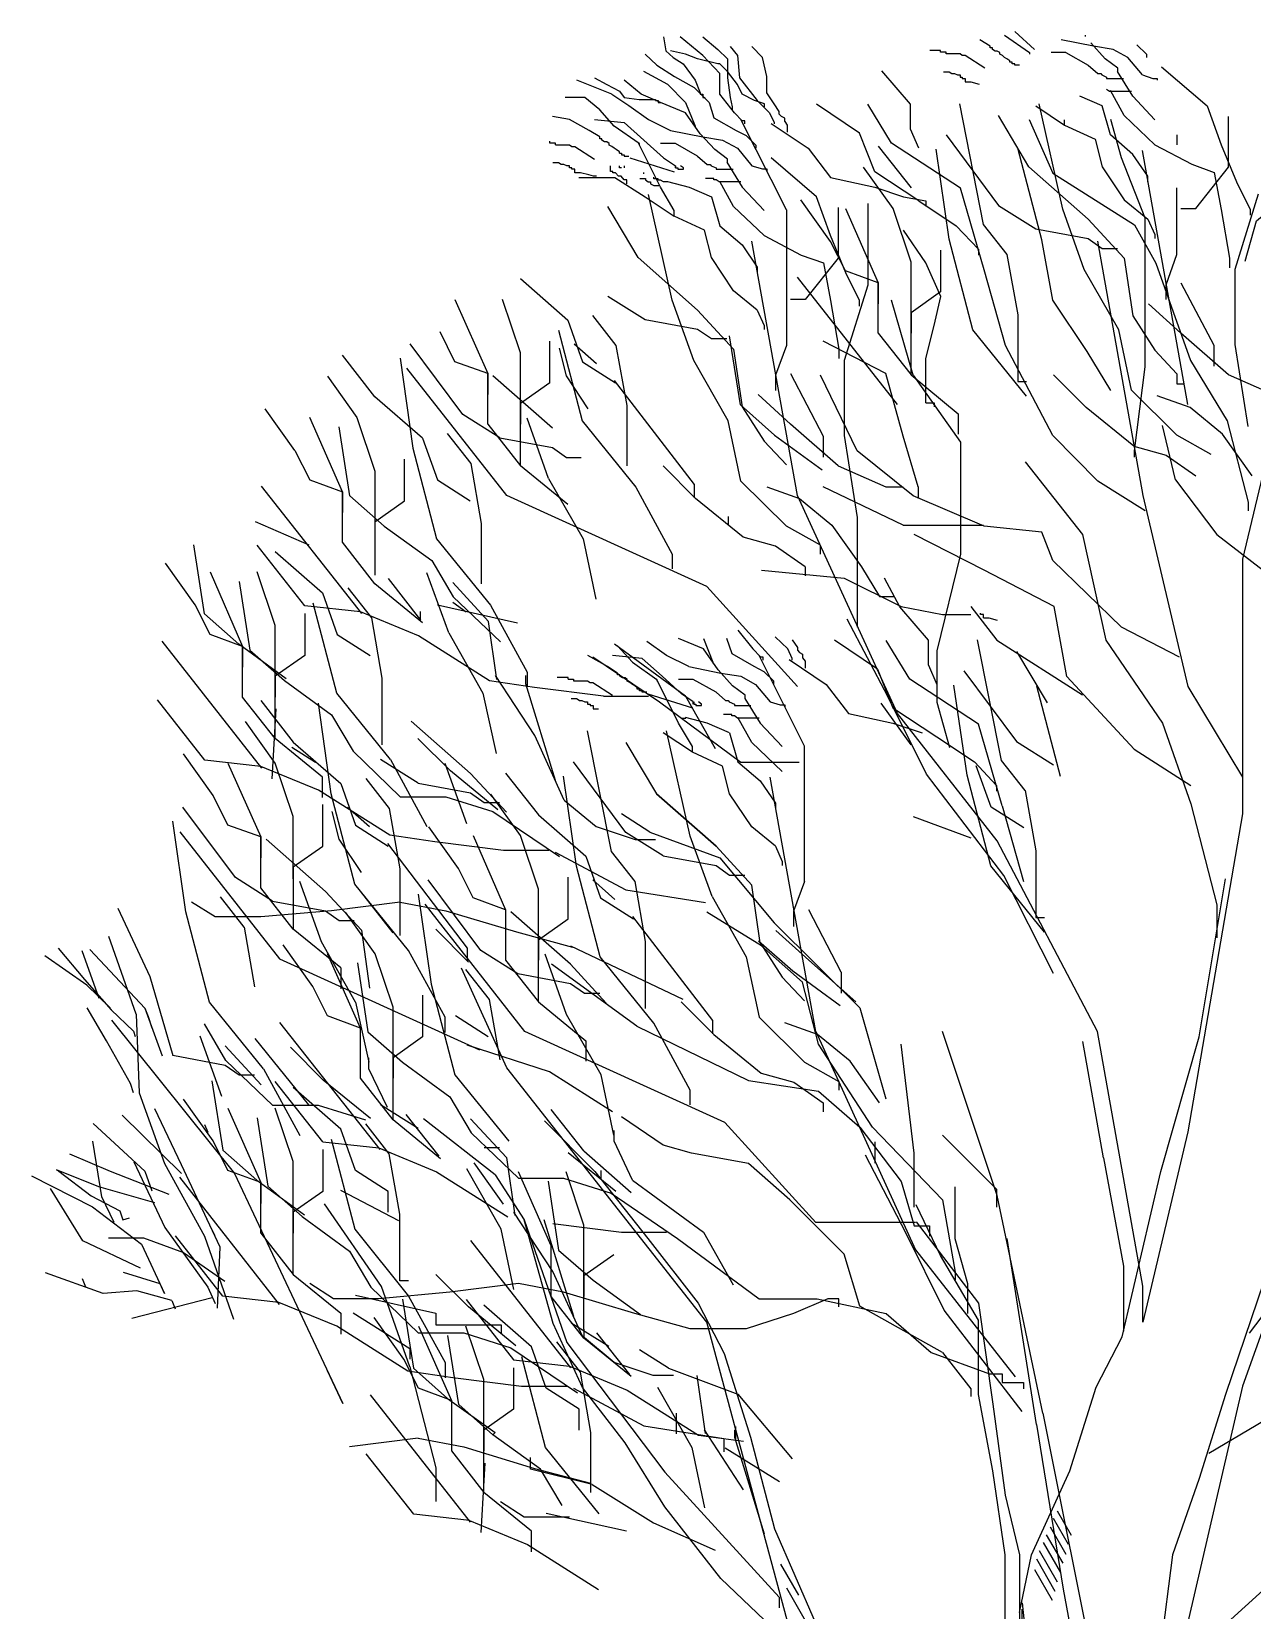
# Model space of a CAD drawing. Header units: millimetres. Extents: x 3633 to 4629, y 3430 to 3787.
# Drawn here: x 4486.25 to 4491.57, y 3596.41 to 3603.29 of the extents above; entities that cross this region are included whole.
import ezdxf

# ---------------------------------------------------------------- set-up
doc = ezdxf.new("R2010")
doc.units = ezdxf.units.MM

# ---------------------------------------------------------------- blocks, each defined once
blk = doc.blocks.new('z_3')
at = {"color": 0}
for points in [[(-912.25, 9613.85), (-905.9, 9573.15), (-884.3, 9554.1), (-855.05, 9535.05), (-820.75, 9488.05), (-805.5, 9451.2), (-805.5, 9447.4), (-797.9, 9447.4), (-797.9, 9437.25), (-791.55, 9437.25)], [(-675.9, 9361), (-675.9, 9369.9), (-683.55, 9369.9), (-706.4, 9392.75), (-748.35, 9447.4), (-748.35, 9507.1), (-797.9, 9559.2), (-863.95, 9613.85)], [(-797.9, 9613.85), (-754.7, 9577), (-726.75, 9550.3), (-726.75, 9494.4), (-719.1, 9437.25), (-712.75, 9410.55), (-712.75, 9401.65)], [(121.95, 9531.25), (107.95, 9531.25), (107.95, 9535.05), (100.35, 9535.05), (100.35, 9540.15), (94, 9540.15), (94, 9543.95), (85.1, 9550.3), (78.75, 9554.1), (72.4, 9559.2), (64.8, 9563), (64.8, 9568.1), (57.15, 9571.9), (50.8, 9571.9), (43.2, 9577), (43.2, 9582.05), (36.85, 9582.05), (36.85, 9587.15), (6.35, 9604.95)], [(78.75, 9618.9), (151.15, 9568.1), (151.15, 9563)], [(165.15, 9577), (107.95, 9629.05)], [(336.65, 9587.15), (242.65, 9604.95)], [(313.8, 9615.1), (313.8, 9618.9)], [(451, 9441.05), (406.55, 9513.45), (407.8, 9512.2), (407.8, 9522.35), (370.95, 9550.3), (329.05, 9596.05)], [(462.45, 9590.95), (490.4, 9563), (490.4, 9554.1)], [(-965.6, 9563), (-931.3, 9531.25), (-880.45, 9498.2), (-823.3, 9466.45), (-780.1, 9423.25), (-766.15, 9378.8), (-701.35, 9341.95), (-672.1, 9326.7), (-644.15, 9298.75), (-644.15, 9289.85)], [(-618.75, 9419.45), (-647.95, 9428.35), (-683.55, 9447.4), (-697.5, 9475.35), (-726.75, 9513.45), (-748.35, 9535.05), (-754.7, 9535.05), (-813.15, 9550.3), (-848.7, 9563), (-891.9, 9573.15)], [(-719.1, 9585.9), (-697.5, 9559.2), (-691.15, 9494.4), (-640.35, 9428.35), (-604.8, 9392.75), (-590.8, 9364.8), (-590.8, 9361)], [(-590.8, 9419.45), (-612.4, 9451.2), (-612.4, 9498.2), (-625.1, 9554.1), (-655.6, 9585.9)], [(21.6, 9522.35), (-35.6, 9559.2), (-44.5, 9559.2), (-50.85, 9564.3), (-91.5, 9564.3), (-91.5, 9569.35), (-108, 9569.35), (-108, 9574.45), (-138.5, 9574.45)], [(256.6, 9568.1), (213.45, 9568.1)], [(256.6, 9568.1), (321.4, 9531.25), (349.35, 9507.1), (358.25, 9507.1), (360.8, 9503.3), (374.8, 9496.95), (374.8, 9493.15), (424.35, 9493.15)], [(478.95, 9503.3), (437.05, 9554.1), (393.85, 9577), (336.65, 9587.15)], [(-848.7, 9423.25), (-899.55, 9475.35), (-969.4, 9513.45)], [(-748.35, 9535.05), (-754.7, 9535.05)], [(-170.25, 9289.85), (-194.4, 9345.75), (-194.4, 9418.15), (-278.25, 9514.75)], [(-99.1, 9512.2), (-82.6, 9512.2), (-75, 9507.1), (-67.35, 9507.1), (-58.45, 9503.3), (-50.85, 9503.3), (-50.85, 9496.95), (-44.5, 9496.95), (-44.5, 9493.15), (-35.6, 9493.15), (-35.6, 9482.95), (-19.1, 9482.95), (5.05, 9476.6)], [(478.95, 9503.3), (509.45, 9493.15), (522.15, 9493.15), (522.15, 9488.05)], [(534.85, 9526.15), (667, 9413.1), (707.65, 9300), (752.1, 9192), (791.5, 9112), (791.5, 9095.45)], [(-1062.15, 9447.4), (-1163.8, 9488.05)], [(-1113, 9494.4), (-1077.4, 9475.35), (-1040.55, 9456.3), (-1026.6, 9437.25), (-983.4, 9432.15), (-940.2, 9432.15), (-935.1, 9432.15), (-935.1, 9428.35), (-927.5, 9428.35), (-927.5, 9423.25), (-921.15, 9423.25), (-977.05, 9447.4), (-1026.6, 9488.05)], [(374.8, 9461.35), (383.65, 9456.3), (447.2, 9456.3)], [(514.55, 9300), (425.6, 9385.15), (386.2, 9457.55)], [(-1055.8, 9354.65), (-1097.75, 9401.65), (-1140.95, 9437.25), (-1198.1, 9437.25)], [(-1062.15, 9447.4), (-1012.6, 9414.35), (-955.45, 9373.7), (-891.9, 9341.95), (-797.9, 9322.9), (-740.7, 9314), (-697.5, 9289.85), (-655.6, 9239.05), (-625.1, 9230.15), (-612.4, 9230.15), (-612.4, 9223.8)], [(-726.75, 9247.9), (-726.75, 9258.1), (-763.6, 9286.05), (-805.5, 9331.8), (-848.7, 9392.75), (-921.15, 9423.25)], [(-848.7, 9423.25), (-820.75, 9354.65), (-820.75, 9350.85)], [(-618.75, 9410.55), (-618.75, 9419.45)], [(-560.3, 9367.35), (-560.3, 9377.5), (-569.2, 9382.6), (-576.8, 9388.95), (-576.8, 9396.55), (-590.8, 9419.45)], [(-170.25, 9137.4), (-298.6, 9221.25), (-343.05, 9334.3), (-467.55, 9418.15)], [(486.6, 8236.6), (349.35, 8323), (218.5, 8455.15), (81.3, 8716.85), (19.05, 8936.65), (-49.55, 9174.25), (-250.3, 9305.1), (-318.9, 9418.15)], [(-52.1, 9419.45), (16.5, 9068.8), (85.1, 8981.1), (116.85, 8805.8), (116.85, 8631.75), (116.85, 8612.65), (142.3, 8612.65)], [(168.95, 9413.1), (252.8, 9357.2), (252.8, 9372.45)], [(447.2, 8587.25), (410.35, 8762.6), (310, 8937.9), (247.75, 9113.25), (179.1, 9419.45)], [(494.2, 9192), (494.2, 9208.55), (451, 9272.05), (386.2, 9329.25), (362.05, 9413.1), (297.3, 9441.05)], [(451, 9441.05), (514.55, 9372.45)], [(-1097.75, 9317.8), (-1097.75, 9322.9), (-1128.2, 9341.95), (-1185.4, 9373.7), (-1234.95, 9382.6)], [(-1113, 9373.7), (-1026.6, 9364.8), (-969.4, 9314), (-912.25, 9261.9), (-877.95, 9239.05), (-877.95, 9232.7)], [(-555.25, 9110.7), (-687.35, 9373.7)], [(-599.7, 9362.25), (-491.7, 9289.85), (-426.9, 9204.75), (-298.6, 9176.8), (-214.75, 9148.8), (-149.95, 9137.4), (-149.95, 9120.85)], [(-560.3, 9367.35), (-552.7, 9357.2), (-552.7, 9336.85)], [(425.6, 8970.95), (321.4, 9084.05), (148.65, 9236.5), (60.95, 9385.15)], [(149.9, 9373.7), (218.5, 9217.45), (456.1, 9067.5), (518.35, 8955.7), (618.7, 8673.65), (725.45, 8498.35), (786.4, 8262), (786.4, 8236.6)], [(486.6, 8654.6), (486.6, 8911.25), (486.6, 9086.55), (418, 9261.9), (387.5, 9373.7)], [(590.75, 9114.5), (633.95, 9114.5), (729.25, 9235.2), (729.25, 9382.6)], [(-1040.55, 9275.85), (-1040.55, 9279.7), (-1049.45, 9286.05), (-1055.8, 9289.85), (-1062.15, 9294.95), (-1069.8, 9298.75), (-1069.8, 9303.85), (-1077.4, 9308.9), (-1083.75, 9308.9), (-1091.4, 9314), (-1091.4, 9317.8), (-1097.75, 9317.8)], [(-983.4, 9303.85), (-1055.8, 9354.65)], [(-91.5, 9329.25), (60.95, 9123.4), (168.95, 9056.1), (321.4, 9028.15), (362.05, 8998.9), (406.55, 8998.9)], [(252.8, 9357.2), (341.75, 9316.55), (362.05, 9236.5), (425.6, 9139.95), (494.2, 9084.05), (514.55, 9039.55), (514.55, 9028.15)], [(579.35, 9329.25), (579.35, 9300)], [(-1226.05, 9300), (-1226.05, 9305.1), (-1242.55, 9305.1), (-1242.55, 9310.2)], [(-1226.05, 9300), (-1185.4, 9300), (-1179.05, 9294.95), (-1170.15, 9294.95)], [(-1170.15, 9294.95), (-1113, 9258.1)], [(-1158.7, 9204.75), (-1053.25, 9204.75), (-965.6, 9148.8), (-881.75, 9092.9), (-881.75, 9109.45), (-921.15, 9176.8), (-985.95, 9306.35), (-983.4, 9303.85), (-983.4, 9298.75)], [(-1040.55, 9275.85), (-1034.2, 9275.85), (-1034.2, 9270.8), (-1026.6, 9270.8), (-1026.6, 9267), (-1012.6, 9267)], [(-813.15, 9267), (-877.95, 9303.85), (-921.15, 9303.85)], [(-288.4, 9296.2), (-193.15, 9175.5)], [(-82.6, 9025.6), (-120.7, 9287.3)], [(387.5, 8586), (318.9, 8699.05), (218.5, 8849), (186.75, 9024.3), (118.15, 9286.05)], [(611.1, 8545.35), (478.95, 9283.5)], [(514.55, 9300), (622.55, 9244.1), (687.3, 9219.95), (707.65, 9112), (731.8, 8970.95), (731.8, 8943)], [(-1106.6, 9208.55), (-1115.5, 9208.55), (-1129.5, 9212.35), (-1153.65, 9218.7), (-1170.15, 9218.7), (-1170.15, 9228.85), (-1179.05, 9228.85), (-1179.05, 9232.7), (-1185.4, 9232.7), (-1185.4, 9239.05), (-1193, 9239.05), (-1201.9, 9242.85), (-1209.55, 9242.85), (-1217.15, 9247.9), (-1233.65, 9247.9)], [(-1018.95, 9198.35), (-1026.6, 9198.35), (-1035.5, 9208.55), (-1043.1, 9208.55), (-1052, 9218.7), (-1059.6, 9218.7), (-1059.6, 9222.5), (-1065.95, 9222.5), (-1065.95, 9239.05)], [(-1034.2, 9232.7), (-1040.55, 9232.7), (-1040.55, 9239.05)], [(-1026.6, 9239.05), (-1026.6, 9232.7)], [(-1010.05, 9261.9), (-881.75, 9221.25)], [(-877.95, 9232.7), (-877.95, 9239.05), (-877.95, 9232.7), (-870.3, 9232.7), (-870.3, 9228.85), (-853.8, 9228.85), (-853.8, 9232.7), (-862.7, 9239.05)], [(-813.15, 9267), (-785.2, 9242.85), (-776.3, 9242.85), (-773.75, 9239.05), (-759.8, 9232.7), (-759.8, 9228.85), (-710.25, 9228.85)], [(-728, 9249.2), (-683.55, 9176.8), (-620, 9109.45)], [(-343.05, 8831.2), (-343.05, 8847.7), (-382.45, 8927.75), (-426.9, 9037), (-467.55, 9148.8), (-599.7, 9261.9)], [(-193.15, 8777.85), (-193.15, 8959.5), (-245.2, 9114.5), (-331.6, 9235.2)], [(-1018.95, 9186.95), (-1018.95, 9198.35)], [(-980.85, 9202.2), (-964.35, 9202.2), (-964.35, 9198.35), (-956.7, 9192), (-950.35, 9192), (-950.35, 9186.95), (-940.2, 9181.85), (-926.2, 9181.85)], [(-969.4, 9216.15), (-969.4, 9219.95)], [(-899.55, 9192), (-912.25, 9192), (-921.15, 9197.1), (-927.5, 9197.1), (-927.5, 9200.9), (-940.2, 9200.9), (-940.2, 9206)], [(-900.8, 9193.3), (-837.3, 9176.8), (-772.5, 9148.8), (-748.35, 9064.95), (-683.55, 9009.05), (-640.35, 8944.25), (-640.35, 8927.75)], [(-687.35, 9192), (-750.9, 9192), (-759.8, 9198.35), (-766.15, 9198.35), (-766.15, 9202.2), (-790.25, 9202.2)], [(-708.95, 9120.85), (-748.35, 9193.3)], [(579.35, 8981.1), (579.35, 9175.5)], [(777.55, 8962.05), (810.55, 9078.95), (926.2, 9175.5)], [(-456.15, 8110.85), (-456.15, 8136.25), (-555.25, 8192.15), (-687.35, 8323), (-724.2, 8498.35), (-824.55, 8673.65), (-886.85, 8849), (-955.45, 9155.2)], [(-383.7, 9114.5), (-288.4, 8898.55), (-383.7, 8934.1), (-426.9, 9019.25), (-513.3, 9139.95)], [(-318.9, 9129.75), (-318.9, 8892.2), (-387.5, 8673.65), (-387.5, 8455.15), (-349.4, 8217.55), (-349.4, 7960.9), (-349.4, 7898.65)], [(-170.25, 9137.4), (-62.25, 9064.95), (2.5, 8996.35), (2.5, 8979.85)], [(815.65, 9156.45), (747.05, 8937.9), (747.05, 8719.4), (785.15, 8481.8)], [(-985.95, 8972.25), (-1073.6, 9120.85)], [(-640.35, 8819.75), (-708.95, 8875.65), (-772.5, 8972.25), (-792.8, 9052.25), (-881.75, 9092.9)], [(-620, 9037), (-708.95, 9120.85)], [(-555.25, 9110.7), (-555.25, 8911.25), (-555.25, 8716.85), (-587, 8630.45), (-587, 8586)], [(-405.3, 9118.35), (-405.3, 8970.95), (-500.6, 8850.25), (-543.8, 8850.25)], [(-555.25, 9064.95), (-555.25, 9037)], [(-149.95, 8550.4), (-149.95, 8566.95), (-149.95, 8678.75), (-125.8, 8775.3), (-106.75, 8859.15), (-149.95, 8957), (-214.75, 9052.25)], [(57.15, 7277.4), (-232.5, 7647.1), (-523.45, 8281.05), (-655.6, 9020.5)], [(-620, 9037), (-512.05, 8979.85), (-447.25, 8957), (-426.9, 8847.7), (-402.75, 8706.7), (-402.75, 8678.75)], [(-108, 8993.8), (-108, 8873.15), (-193.15, 8812.15), (-193.15, 8752.45)], [(142.3, 8569.5), (-14, 8762.6), (-82.6, 9025.6)], [(348.1, 9020.5), (480.25, 8281.05), (611.1, 7725.85), (769.9, 7462.85), (769.9, 7356.15)], [(-985.95, 8972.25), (-813.15, 8819.75), (-708.95, 8706.7), (-683.55, 8539), (-620, 8438.6), (-555.25, 8370)], [(425.6, 8970.95), (451, 8803.25), (514.55, 8702.9), (579.35, 8634.25), (579.35, 8605.05), (598.4, 8605.05)], [(547.55, 8850.25), (547.55, 8893.45), (579.35, 8981.1)], [(-1327.7, 8911.25), (-1190.5, 8790.55), (-1147.3, 8669.85), (-1052, 8608.85)], [(-232.5, 8545.35), (-523.45, 8915.05)], [(-728, 8735.9), (-772.5, 8735.9), (-813.15, 8763.85), (-965.6, 8791.8), (-1073.6, 8859.15)], [(-288.4, 8752.45), (-288.4, 8898.55), (-288.4, 8873.15), (-288.4, 8837.55)], [(590.75, 8898.55), (686.05, 8718.15), (686.05, 8657.15)], [(-1518.25, 8850.25), (-1423, 8635.55), (-1423, 8608.85), (-1423, 8574.55)], [(-1190.5, 8254.4), (-1327.7, 8367.45), (-1327.7, 8392.9), (-1327.7, 8513.55), (-1327.7, 8695.25), (-1379.8, 8850.25)], [(-640.35, 8819.75), (-620, 8775.3), (-620, 8763.85)], [(-186.8, 8630.45), (-250.3, 8849)], [(729.25, 8631.75), (590.75, 8752.45), (496.75, 8837.55)], [(-1017.7, 8542.8), (-1049.45, 8716.85), (-1118.05, 8804.5)], [(-288.4, 8752.45), (-193.15, 8631.75), (-193.15, 8657.15), (-193.15, 8777.85)], [(-1387.4, 8448.8), (-1495.4, 8516.1), (-1647.85, 8721.95)], [(-1423, 8488.15), (-1423, 8635.55), (-1518.25, 8669.85), (-1561.45, 8756.25)], [(-1242.55, 8608.85), (-1242.55, 8729.55)], [(-1217.15, 8761.3), (-1148.55, 8498.35), (-992.3, 8305.2), (-886.85, 8110.85), (-886.85, 8067.65)], [(-1171.4, 8721.95), (-1106.6, 8664.75)], [(-688.65, 8544.05), (-720.4, 8744.8)], [(-172.8, 8306.5), (-216, 8453.85), (-266.8, 8635.55), (-448.5, 8729.55)], [(-1612.3, 8447.5), (-1750.75, 8568.2), (-1844.8, 8688.9)], [(-1677.1, 8680), (-1640.25, 8418.3), (-1571.65, 8155.3), (-1415.35, 7962.2), (-1308.65, 7767.8), (-1308.65, 7724.6)], [(-1130.75, 8532.65), (-1194.3, 8629.2), (-1214.6, 8709.25)], [(-1888, 8627.9), (-1802.85, 8507.2), (-1750.75, 8352.2), (-1750.75, 8170.55), (-1750.75, 8049.85)], [(-786.45, 8016.8), (-1367.1, 8281.05), (-1658, 8650.8)], [(-1234.95, 8476.75), (-1407.75, 8629.2)], [(-543.8, 8635.55), (-448.5, 8453.85), (-448.5, 8392.9)], [(586.95, 7811), (418, 7898.65), (218.5, 8091.75), (186.75, 8174.35), (19.05, 8192.15), (-186.8, 8279.8), (-349.4, 8410.65), (-456.15, 8630.45)], [(-193.15, 8631.75), (-55.9, 8518.65), (-55.9, 8458.95)], [(-186.8, 8630.45), (-49.55, 8436.05), (-49.55, 8110.85), (-118.15, 7830.05), (-118.15, 7680.15), (-81.35, 7549.25)], [(902.05, 8650.8), (769.9, 8095.6), (769.9, 7356.15), (611.1, 6432.5), (480.25, 5878.55), (480.25, 5984), (348.1, 6723.45), (57.15, 7277.4)], [(453.55, 8424.65), (315.05, 8536.45), (221.05, 8631.75)], [(456.1, 8392.9), (456.1, 8410.65), (486.6, 8654.6)], [(867.75, 8570.75), (729.25, 8631.75)], [(-1242.55, 8608.85), (-1327.7, 8547.9), (-1327.7, 8488.15)], [(-822.05, 8274.7), (-822.05, 8312.85), (-1054.55, 8615.2)], [(678.45, 8400.5), (579.35, 8456.4), (447.2, 8587.25)], [(-1017.7, 8367.45), (-1017.7, 8542.8)], [(-688.65, 8544.05), (-589.55, 8456.4), (-451.05, 8356.05)], [(-405.3, 8367.45), (-543.8, 8488.15), (-637.8, 8574.55)], [(-149.95, 8550.4), (-125.8, 8550.4), (-125.8, 8539)], [(711.45, 8458.95), (617.45, 8536.45), (522.15, 8570.75)], [(-1983.25, 8411.95), (-2069.65, 8532.65)], [(-1750.75, 8024.45), (-1844.8, 8145.15), (-1844.8, 8291.25), (-1940.05, 8507.2)], [(-1423, 8488.15), (-1327.7, 8367.45)], [(-1246.4, 8330.6), (-1308.65, 8505.95)], [(-1823.2, 8279.8), (-1854.95, 8480.55)], [(-1612.3, 8447.5), (-1569.1, 8326.8), (-1473.8, 8265.85)], [(-1440.75, 8024.45), (-1440.75, 8199.75), (-1471.25, 8373.8), (-1539.85, 8461.5)], [(-1387.4, 8448.8), (-1234.95, 8420.85), (-1194.3, 8391.6), (-1151.1, 8391.6)], [(575.5, 8326.8), (537.4, 8484.35)], [(797.85, 8338.25), (711.45, 8458.95)], [(-1983.25, 8411.95), (-1940.05, 8326.8), (-1844.8, 8291.25), (-1844.8, 8265.85), (-1844.8, 8231.5)], [(453.55, 8424.65), (547.55, 8397.95), (633.95, 8338.25)], [(-1750.75, 8204.85), (-1664.35, 8265.85), (-1664.35, 8386.5)], [(-500.6, 8074), (-587, 8133.7), (-681, 8160.4), (-819.5, 8272.2), (-913.5, 8367.45)], [(-405.3, 8367.45), (-266.8, 8306.5), (-216, 8306.5)], [(138.45, 8378.9), (304.9, 8168), (372.25, 7860.55), (537.4, 7619.15), (620, 7385.35), (694.95, 7091.9), (694.95, 6995.35)], [(-1788.9, 7938.05), (-2079.85, 8307.75)], [(-1246.4, 8330.6), (-1146, 8155.3), (-1109.15, 7979.95)], [(-612.4, 8306.5), (-517.1, 8272.2), (-423.1, 8194.7), (-336.7, 8074), (-284.6, 7987.6), (-241.4, 7987.6)], [(-216, 8194.7), (-448.5, 8306.5)], [(-172.8, 8306.5), (-172.8, 8272.2)], [(575.5, 8326.8), (694.95, 8168), (898.25, 8010.45), (898.25, 7958.35)], [(-1823.2, 8279.8), (-1724.1, 8192.15), (-1585.6, 8091.75), (-1523.35, 7986.3), (-1386.15, 7855.45)], [(-724.2, 8220.1), (-724.2, 8194.7)], [(-1941.35, 8136.25), (-2097.6, 8204.85)], [(-1750.75, 8204.85), (-1750.75, 8145.15)], [(-216, 8194.7), (-77.5, 8194.7), (17.75, 8194.7)], [(259.15, 7755.1), (222.3, 7958.35), (19.05, 8063.8), (-184.25, 8168)], [(-2008.7, 7748.75), (-2145.9, 7849.1), (-2246.25, 7936.75), (-2276.75, 8137.5)], [(-1086.3, 7697.9), (-1287.05, 7723.3), (-1417.9, 7742.4), (-1623.7, 7873.25), (-1792.7, 7943.1), (-1954.05, 7960.9), (-2092.55, 8136.25)], [(-2229.75, 8058.75), (-2135.75, 7842.75), (-2229.75, 7877.05), (-2272.95, 7963.45), (-2359.35, 8084.15)], [(-2040.45, 8118.45), (-1903.25, 7997.75), (-1860.05, 7877.05), (-1764.75, 7816.05)], [(-2144.6, 8030.8), (-2114.15, 7831.3), (-2013.75, 7743.65), (-1876.55, 7643.3), (-1814.3, 7537.85), (-1677.1, 7405.7), (-1544.95, 7405.7), (-1407.75, 7362.5), (-1214.6, 7231.65)], [(-2040.45, 7722.05), (-2040.45, 7903.75), (-2092.55, 8058.75)], [(-1712.65, 8039.7), (-1618.65, 7919), (-1618.65, 7944.4)], [(-1536.05, 7882.15), (-1599.6, 8056.2)], [(-627.65, 8063.8), (-387.5, 8040.95), (-222.35, 7958.35), (-101.65, 7935.5), (-19.1, 7935.5)], [(-500.6, 8074), (-500.6, 8047.3)], [(-142.3, 7788.1), (-142.3, 7860.55), (-226.15, 7957.1), (-270.65, 8040.95)], [(-1829.55, 8013), (-1760.95, 7925.35), (-1730.45, 7750), (-1730.45, 7574.7), (-1730.45, 7556.9)], [(-1612.3, 7911.35), (-1750.75, 8024.45)], [(-1396.3, 7746.2), (-1420.45, 7915.15), (-1524.6, 8028.25)], [(-523.45, 7725.85), (-786.45, 8016.8)], [(-1954.05, 7938.05), (-1954.05, 7816.05), (-2040.45, 7756.35), (-2040.45, 7695.35)], [(-1705.05, 7513.7), (-1861.3, 7706.8), (-1929.9, 7968.55)], [(-1569.1, 7963.45), (-1336.6, 7911.35)], [(-1524.6, 7971.05), (-1485.25, 7943.1)], [(-19.1, 7958.35), (55.9, 7860.55), (304.9, 7701.75)], [(17.75, 7925.35), (17.75, 7935.5), (8.9, 7935.5), (8.9, 7939.3)], [(-148.65, 7471.75), (-260.45, 7696.65), (-378.65, 7921.5)], [(17.75, 7925.35), (33, 7925.35), (57.15, 7919)], [(-2369.5, 7858), (-2079.85, 7488.3)], [(-1536.05, 7882.15), (-1436.95, 7706.8), (-1398.85, 7531.5)], [(-848.7, 7697.9), (-1054.55, 7849.1)], [(-838.55, 7784.3), (-903.35, 7816.05), (-960.5, 7856.75)], [(-674.65, 7690.3), (-674.65, 7700.45), (-711.5, 7728.4), (-753.4, 7774.15), (-796.6, 7835.15), (-869.05, 7865.6)], [(-796.6, 7865.6), (-768.65, 7797), (-768.65, 7793.2)], [(-592.05, 7732.2), (-592.05, 7741.1), (-620, 7769.05), (-649.25, 7784.3), (-712.75, 7821.15), (-728, 7865.6)], [(-696.25, 7889.75), (-653.05, 7835.15), (-630.2, 7812.25), (-623.85, 7812.25), (-623.85, 7802.1)], [(-538.7, 7802.1), (-538.7, 7807.2), (-551.4, 7835.15), (-588.25, 7870.7)], [(-538.7, 7861.8), (-523.45, 7838.95), (-523.45, 7831.3), (-517.1, 7824.95), (-508.2, 7819.9), (-508.2, 7809.7), (-500.6, 7799.55), (-500.6, 7779.25)], [(-290.95, 7776.7), (-415.45, 7860.55)], [(71.15, 7379), (2.5, 7616.6), (-196.95, 7747.45), (-265.55, 7859.25)], [(138.45, 7423.5), (69.85, 7511.15), (0, 7861.8)], [(-2040.45, 7574.7), (-2135.75, 7695.35), (-2135.75, 7842.75), (-2135.75, 7816.05), (-2135.75, 7781.75)], [(-960.5, 7709.35), (-974.5, 7709.35), (-974.5, 7713.15), (-982.1, 7713.15), (-982.1, 7718.25), (-988.45, 7718.25), (-988.45, 7722.05), (-996.1, 7728.4), (-1002.45, 7732.2), (-1010.05, 7737.3), (-1017.7, 7741.1), (-1017.7, 7746.2), (-1024.05, 7751.25), (-1031.65, 7751.25), (-1039.3, 7756.35), (-1039.3, 7760.15), (-1045.65, 7760.15), (-1045.65, 7765.25), (-1074.85, 7784.3), (-1132.05, 7816.05)], [(-518.4, 7504.8), (-687.35, 7504.8), (-923.65, 7680.15), (-1118.05, 7811)], [(-860.15, 7704.25), (-916.05, 7756.35), (-974.5, 7807.2), (-1060.9, 7816.05)], [(-1045.65, 7844), (-1002.45, 7797), (-931.3, 7746.2), (-931.3, 7741.1)], [(-503.15, 7553.1), (-634, 7816.05)], [(-547.6, 7804.65), (-439.6, 7732.2), (-374.8, 7647.1), (-246.5, 7619.15), (-161.35, 7591.2)], [(113.05, 7827.5), (202, 7678.85)], [(-1200.65, 7395.55), (-1285.75, 7583.55), (-1400.1, 7757.65)], [(-1313.7, 7757.65), (-1313.7, 7734.75), (-1227.3, 7454)], [(-838.55, 7784.3), (-745.8, 7765.25), (-687.35, 7756.35), (-645.45, 7732.2), (-602.25, 7681.4), (-573, 7672.5), (-560.3, 7672.5), (-560.3, 7666.15)], [(-290.95, 7776.7), (-246.5, 7663.6), (-118.15, 7579.75), (-8.9, 7507.35), (54.6, 7438.75), (54.6, 7422.2)], [(-142.3, 7788.1), (-118.15, 7732.2)], [(-39.4, 7771.6), (113.05, 7565.8), (221.05, 7498.45)], [(454.8, 7544.2), (259.15, 7755.1)], [(-2040.45, 7601.35), (-2040.45, 7722.05)], [(-1189.2, 7747.45), (-1189.2, 7752.55), (-1220.95, 7752.55)], [(-1189.2, 7747.45), (-1173.95, 7747.45), (-1173.95, 7742.4), (-1133.3, 7742.4), (-1125.7, 7737.3), (-1116.8, 7737.3)], [(-1118.05, 7737.3), (-1060.9, 7700.45)], [(-587, 7262.15), (-655.6, 7318.05), (-720.4, 7414.6), (-740.7, 7494.65), (-828.4, 7535.3), (-828.4, 7551.8), (-869.05, 7619.15), (-932.55, 7748.75)], [(-759.8, 7709.35), (-825.85, 7746.2), (-869.05, 7746.2)], [(-759.8, 7709.35), (-731.85, 7685.2), (-724.2, 7685.2), (-721.65, 7681.4), (-706.4, 7675.05), (-706.4, 7671.25), (-658.15, 7671.25)], [(194.35, 7011.85), (38.1, 7204.95), (-30.5, 7467.95), (-68.6, 7729.7)], [(171.5, 7728.4), (240.1, 7465.4)], [(-1245.1, 7249.45), (-1377.25, 7249.45), (-1576.7, 7274.85), (-1707.55, 7293.9), (-1914.65, 7424.75), (-2082.35, 7493.35), (-2245, 7512.4), (-2382.2, 7687.75)], [(-2082.35, 7685.2), (-1988.35, 7564.5), (-1849.85, 7443.8), (-1806.65, 7323.1), (-1712.65, 7262.15)], [(-1652.95, 6958.5), (-1809.2, 7151.6), (-1877.8, 7414.6), (-1914.65, 7677.6)], [(-1157.45, 7685.2), (-1165.05, 7690.3), (-1180.3, 7690.3)], [(-1157.45, 7685.2), (-1149.8, 7685.2), (-1140.95, 7681.4), (-1133.3, 7681.4), (-1133.3, 7675.05), (-1125.7, 7675.05), (-1125.7, 7671.25), (-1116.8, 7671.25), (-1116.8, 7661.05), (-1101.55, 7661.05)], [(-1086.3, 7697.9), (-955.45, 7697.9)], [(-957.95, 7704.25), (-828.4, 7663.6)], [(-825.85, 7675.05), (-825.85, 7681.4), (-860.15, 7704.25)], [(-848.7, 7697.9), (-762.3, 7545.45)], [(-824.55, 7681.4), (-824.55, 7675.05), (-818.2, 7675.05), (-818.2, 7671.25), (-801.7, 7671.25), (-801.7, 7675.05), (-810.6, 7681.4)], [(-675.9, 7691.55), (-631.45, 7619.15), (-567.95, 7551.8)], [(-193.15, 7556.9), (-279.55, 7677.6)], [(-1988.35, 7348.55), (-2040.45, 7503.55), (-2126.85, 7624.2)], [(-2049.35, 7457.8), (-2037.9, 7661.05)], [(-1472.55, 7473.05), (-1645.3, 7625.5)], [(-1368.35, 7361.25), (-1472.55, 7473.05), (-1645.3, 7625.5)], [(-860.15, 7634.4), (-847.45, 7634.4)], [(-720.4, 7591.2), (-785.2, 7619.15), (-848.7, 7635.65)], [(-634, 7634.4), (-697.5, 7634.4), (-706.4, 7640.75), (-714.05, 7640.75), (-714.05, 7644.55), (-738.2, 7644.55)], [(-567.95, 7479.4), (-655.6, 7563.25), (-696.25, 7635.65)], [(-1903.25, 7403.15), (-1903.25, 7462.85), (-2040.45, 7574.7), (-2040.45, 7601.35)], [(-1393.75, 7367.6), (-1530.95, 7480.65), (-1626.25, 7574.7)], [(-1134.55, 7597.55), (-1064.7, 7246.9), (-996.1, 7159.2), (-965.6, 6985.15), (-965.6, 6809.85), (-965.6, 6790.8)], [(-828.4, 7535.3), (-913.5, 7591.2)], [(-771.2, 7116), (-834.75, 7291.35), (-903.35, 7597.55)], [(-720.4, 7591.2), (-696.25, 7507.35), (-631.45, 7451.45), (-587, 7386.65), (-587, 7370.1)], [(-2177.65, 7503.55), (-2082.35, 7288.8), (-2177.65, 7323.1), (-2220.85, 7409.5), (-2307.25, 7530.2)], [(-1923.55, 7504.8), (-1992.15, 7549.25)], [(-1021.5, 7563.25), (-932.55, 7414.6), (-759.8, 7262.15), (-932.55, 7414.6)], [(-503.15, 7159.2), (-503.15, 7353.6), (-503.15, 7553.1)], [(454.8, 7544.2), (620, 7438.75)], [(-1625, 7445.1), (-1734.25, 7513.7)], [(-1705.05, 7513.7), (-1599.6, 7319.3)], [(-1483.95, 7326.95), (-1546.2, 7502.25)], [(-913.5, 7234.2), (-1021.5, 7301.5), (-1173.95, 7507.35)], [(134.65, 7315.5), (39.35, 7375.2), (-3.85, 7495.9)], [(-1777.45, 7459.05), (-1708.85, 7371.4), (-1678.35, 7196.05), (-1678.35, 7020.75), (-1678.35, 7002.95)], [(-1625, 7445.1), (-1472.55, 7417.15), (-1433.15, 7389.2), (-1388.65, 7389.2)], [(-1370.9, 7474.3), (-1275.6, 7353.6), (-1138.4, 7232.9), (-1095.2, 7112.2), (-999.9, 7051.25)], [(-1165.05, 7203.7), (-1203.2, 7465.4)], [(-470.1, 6723.45), (-602.25, 7462.85)], [(221.05, 6892.4), (76.2, 7177), (-148.65, 7471.75)], [(-1464.9, 7292.6), (-1370.9, 7076.65), (-1370.9, 6930.55), (-1275.6, 6809.85), (-1275.6, 6835.25), (-1275.6, 6955.95), (-1275.6, 7137.6), (-1327.7, 7292.6), (-1414.1, 7413.3)], [(-1200.65, 7395.55), (-1107.9, 7319.3), (-994.8, 7281.2), (-935.1, 7281.2)], [(138.45, 7423.5), (168.95, 7248.15), (168.95, 7074.1), (168.95, 7055.05), (194.35, 7055.05)], [(-2048.05, 7102.05), (-2156.05, 7170.65), (-2308.5, 7375.2)], [(-1988.35, 7166.85), (-1988.35, 7348.55)], [(-1901.95, 7262.15), (-1901.95, 7382.85)], [(-1790.15, 7185.9), (-1854.95, 7282.45), (-1875.3, 7362.5)], [(-1830.8, 7375.2), (-1766, 7319.3)], [(-951.6, 7302.8), (-1034.2, 7356.15)], [(-186.8, 7348.55), (-19.1, 7286.25)], [(71.15, 7379), (133.4, 7159.2)], [(-2074.75, 6615.45), (-2231, 6808.55), (-2299.6, 7071.55), (-2337.75, 7334.55)], [(-2317.4, 7304.05), (-2027.75, 6934.35), (-1447.1, 6670.1)], [(-1370.9, 7076.65), (-1464.9, 7112.2), (-1508.1, 7197.35), (-1594.5, 7318.05)], [(-951.6, 7302.8), (-748.35, 7227.85), (-590.8, 7039.8), (-341.8, 6792.05), (-266.8, 6527.8)], [(-1849.85, 6908.95), (-1988.35, 7020.75), (-2082.35, 7141.45), (-2082.35, 7288.8), (-2082.35, 7262.15), (-2082.35, 7227.85)], [(-2067.1, 7282.45), (-1894.35, 7130), (-1790.15, 7018.2), (-1766, 6849.2)], [(-1988.35, 7202.4), (-1901.95, 7262.15)], [(-1713.9, 7269.75), (-1482.7, 6966.1), (-1482.7, 6929.25)], [(-655.6, 7149.05), (-759.8, 7262.15)], [(-587, 7262.15), (-567.95, 7217.65), (-567.95, 7206.25)], [(-1227.3, 7244.35), (-1021.5, 7135.1), (-790.25, 7098.25)], [(-940.2, 6747.6), (-1096.45, 6940.7), (-1165.05, 7203.7)], [(-913.5, 7234.2), (-759.8, 7206.25), (-720.4, 7178.3), (-675.9, 7178.3)], [(-1988.35, 7202.4), (-1988.35, 7141.45)], [(-1988.35, 7166.85), (-1988.35, 7046.15), (-1988.35, 7020.75)], [(-1806.65, 6808.55), (-1905.75, 6983.9), (-1969.3, 7159.2)], [(-1097.75, 6833.95), (-1142.2, 6833.95), (-1182.85, 6861.9), (-1335.3, 6891.15), (-1443.3, 6958.5), (-1595.75, 7164.3)], [(-1275.6, 6990.25), (-1189.2, 7051.25), (-1189.2, 7171.95)], [(-1118.05, 7164.3), (-1053.25, 7107.15)], [(-503.15, 7159.2), (-534.9, 7072.85), (-534.9, 7028.35)], [(1034.15, 7171.95), (1034.15, 6432.5), (769.9, 5693.05), (611.1, 5007.05), (611.1, 4267.6), (480.25, 3792.45), (189.3, 2974.25), (-101.65, 2604.55), (-101.65, 2419.05)], [(121.95, 5035), (156.25, 5202.65), (268.05, 5446.6), (344.3, 5690.5), (420.5, 5836.65), (532.3, 6316.9), (644.15, 6708.2), (720.35, 7166.85)], [(1020.2, 7166.85), (1020.2, 6972.45), (978.25, 6436.3), (942.7, 6316.9), (832.15, 5996.7), (720.35, 5668.95), (644.15, 5425), (566.65, 5202.65), (532.3, 4937.15), (532.3, 4916.85)], [(-2130.65, 7027.1), (-2199.25, 7114.75)], [(-1697.4, 7010.55), (-1792.7, 7131.25)], [(-1625, 7122.4), (-1586.85, 6860.65), (-1518.25, 6597.65), (-1362, 6404.55)], [(-771.2, 7116), (-672.1, 6940.7), (-634, 6765.35), (-503.15, 6634.5), (-402.75, 6578.6), (-402.75, 6553.2)], [(-631.45, 6981.35), (-655.6, 7149.05)], [(-2497.8, 7081.7), (-2405.05, 6883.5), (-2337.75, 6653.55)], [(-1677.1, 7099.5), (-1876.55, 7074.1), (-2082.35, 7056.3), (-2214.5, 7056.3), (-2283.1, 7099.5)], [(-2048.05, 7102.05), (-1894.35, 7074.1), (-1854.95, 7046.15), (-1810.5, 7046.15)], [(-1697.4, 6466.8), (-1697.4, 6492.2), (-1697.4, 6612.9), (-1697.4, 6794.6), (-1749.5, 6949.6), (-1835.9, 7070.3)], [(-1677.1, 7099.5), (-1544.95, 7074.1), (-1339.1, 7013.1), (-1176.5, 6968.65)], [(-470.1, 6168.25), (-734.35, 6459.2), (-1315, 6723.45), (-1604.65, 7093.15)], [(-1370.9, 7076.65), (-1370.9, 7051.25), (-1370.9, 7016.95)], [(-1078.65, 6806), (-1182.85, 6919.1), (-1355.65, 7071.55)], [(-304.95, 6445.2), (-462.5, 6686.6), (-508.2, 6867), (-627.65, 6972.45), (-786.45, 7070.3)], [(-396.4, 6896.25), (-490.45, 7076.65)], [(-2130.65, 7027.1), (-2100.15, 6853.05)], [(-1574.15, 7020.75), (-1478.9, 6925.45)], [(-1002.45, 7057.6), (-769.95, 6755.2), (-769.95, 6717.1)], [(-2444.45, 6774.25), (-2523.25, 6999.15)], [(-1792.7, 6672.6), (-1792.7, 6708.2), (-1792.7, 6733.6), (-1888, 6769.2), (-1931.2, 6854.3), (-2017.55, 6975)], [(-1275.6, 6990.25), (-1275.6, 6930.55)], [(-536.15, 6898.75), (-636.55, 6986.45)], [(-631.45, 6981.35), (-567.95, 6881), (-503.15, 6812.4)], [(-585.7, 7016.95), (-490.45, 6930.55), (-353.2, 6809.85)], [(-2519.4, 6792.05), (-2588.05, 6858.1), (-2710, 6943.25)], [(-2670.6, 6966.1), (-2594.4, 6874.65), (-2516.9, 6786.95), (-2452.1, 6724.7), (-2447, 6709.45)], [(-2602, 6958.5), (-2552.45, 6820)], [(-2368.25, 6652.3), (-2417.8, 6790.8), (-2579.15, 6962.3)], [(-1560.2, 6353.7), (-1697.4, 6466.8), (-1792.7, 6587.5), (-1792.7, 6733.6), (-1888, 6949.6)], [(-1546.2, 6720.9), (-1546.2, 6765.35), (-1652.95, 6958.5)], [(-1057.05, 6422.35), (-1093.9, 6597.65), (-1194.3, 6773), (-1256.55, 6948.3)], [(-1182.85, 6972.45), (-856.35, 6817.45)], [(-1849.85, 6908.95), (-1849.85, 6847.95)], [(-1801.6, 6922.9), (-1771.1, 6722.15), (-1670.75, 6634.5), (-1533.5, 6534.15), (-1471.25, 6428.7), (-1334.05, 6297.8), (-1203.2, 6297.8), (-1064.7, 6253.35), (-871.6, 6122.5), (-634, 5947.15), (-466.3, 5947.15), (-265.55, 5903.95), (-134.7, 5790.9), (34.3, 5728.65), (71.15, 5728.65), (71.15, 5703.25), (133.4, 5703.25), (133.4, 5685.45)], [(-523.45, 4901.6), (-786.45, 5878.55), (-1367.1, 6618), (-1499.2, 6907.65)], [(-1487.75, 6903.85), (-1419.15, 6816.2), (-1387.4, 6640.85)], [(-989.75, 6738.7), (-1237.5, 6919.1)], [(-398.95, 6798.4), (-536.15, 6898.75)], [(-396.4, 6896.25), (-396.4, 6835.25)], [(-2452.1, 6545.55), (-2461, 6572.25), (-2530.85, 6696.75), (-2586.75, 6792.05)], [(-2397.45, 6733.6), (-2408.9, 6766.65), (-2417.8, 6790.8)], [(-1806.65, 6808.55), (-1768.55, 6634.5)], [(-1612.3, 6828.9), (-1612.3, 6708.2), (-1697.4, 6647.2), (-1697.4, 6587.5)], [(-1275.6, 6809.85), (-1138.4, 6696.75), (-1138.4, 6637.05)], [(-766.15, 6714.55), (-861.4, 6809.85)], [(-2515.6, 6756.45), (-2158.6, 6310.55), (-1843.5, 5642.25), (-1888, 5737.55)], [(-2444.45, 6774.25), (-2435.55, 6545.55), (-2361.9, 6339.75), (-2246.25, 6128.85), (-2161.15, 5887.45)], [(-1777.45, 6465.55), (-1914.65, 6508.75), (-2046.8, 6508.75), (-2184, 6639.6), (-2246.25, 6746.3)], [(-2027.75, 6750.1), (-1736.8, 6380.4)], [(-1421.7, 6708.2), (-1517, 6769.2)], [(-834.75, 6510), (-834.75, 6553.2), (-940.2, 6747.6)], [(-284.6, 6516.35), (-369.75, 6637.05), (-465, 6714.55), (-560.3, 6748.85)], [(-2258.95, 6710.75), (-2196.7, 6535.4)], [(-1942.6, 6510), (-2098.9, 6703.1)], [(-989.75, 6738.7), (-665.75, 6581.15), (-462.5, 6550.65), (-341.8, 6445.2), (-222.35, 6287.65), (-184.25, 6159.35), (-139.75, 6159.35), (-139.75, 6128.85)], [(-766.15, 6714.55), (-628.9, 6602.75), (-533.65, 6576.05), (-448.5, 6516.35), (-448.5, 6489.65)], [(-470.1, 6723.45), (-180.45, 6089.45), (109.25, 5719.75)], [(189.3, 5614.3), (57.15, 6247), (-101.65, 6723.45)], [(-2185.3, 6624.35), (-2337.75, 6653.55)], [(-2185.3, 6681.5), (-2081.1, 6568.45)], [(-1763.45, 6470.6), (-1900.7, 6582.4), (-1995.95, 6677.7)], [(-1060.9, 6489.65), (-1243.85, 6606.55), (-1482.7, 6684.05)], [(-184.25, 6212.7), (-184.25, 6234.3), (-184.25, 6370.25), (-222.35, 6686.6)], [(365.9, 6356.25), (306.15, 6694.2)], [(-2100.15, 6596.4), (-2144.6, 6596.4), (-2185.3, 6624.35)], [(-2074.75, 6615.45), (-1969.3, 6421.05)], [(-1713.9, 6502.35), (-1768.55, 6615.45), (-1768.55, 6647.2)], [(-2224.65, 6579.85), (-2192.9, 6379.15), (-2093.8, 6291.45), (-1955.3, 6191.1)], [(-1901.95, 6403.25), (-2040.45, 6578.6)], [(-1849.85, 6440.1), (-1988.35, 6560.8)], [(-2082.35, 6137.75), (-2082.35, 6285.1), (-2177.65, 6319.4), (-2220.85, 6405.8), (-2307.25, 6526.5)], [(-2312.35, 6310.55), (-2485.1, 6480.75)], [(-2208.15, 5919.2), (-2200.5, 6097.1), (-2312.35, 6335.95), (-2389.85, 6498.55)], [(-2177.65, 6501.1), (-2082.35, 6285.1), (-2082.35, 6258.45), (-2082.35, 6224.15)], [(-2092.55, 6473.15), (-2062.05, 6273.7), (-1961.65, 6186), (-1824.45, 6085.65), (-1762.2, 5980.2), (-1625, 5848.05), (-1492.85, 5848.05), (-1355.65, 5804.85), (-1162.55, 5674)], [(-1988.35, 6017.05), (-1988.35, 6043.7), (-1988.35, 6164.4), (-1988.35, 6346.1), (-2040.45, 6501.1)], [(-1625, 6441.4), (-1734.25, 6510)], [(-1660.55, 6482.05), (-1565.25, 6361.35)], [(-1401.4, 6306.7), (-1609.75, 6469.35)], [(-1368.35, 6357.55), (-1472.55, 6469.35)], [(-1143.45, 6376.6), (-1238.75, 6497.3)], [(-101.65, 5790.9), (-341.8, 5925.55), (-387.5, 6076.75), (-545.05, 6234.3), (-665.75, 6339.75), (-830.9, 6370.25), (-913.5, 6393.1), (-1034.2, 6475.7)], [(-2568.95, 6456.65), (-2419.05, 6318.15), (-2398.7, 6261)], [(-2234.85, 6429.95), (-2245, 6452.8)], [(-1806.65, 6319.4), (-1849.85, 6440.1)], [(-1652.95, 5999.25), (-1678.35, 5999.25), (-1678.35, 6017.05), (-1678.35, 6192.35), (-1708.85, 6367.7), (-1777.45, 6455.35)], [(-1111.7, 6316.9), (-1257.8, 6464.25)], [(-1002.45, 6291.45), (-1055.8, 6404.55), (-1055.8, 6436.3)], [(-304.95, 6445.2), (-101.65, 6234.3), (-64.8, 6024.65), (-64.8, 6001.8)], [(-2508, 6168.25), (-2543.55, 6243.2), (-2570.25, 6404.55)], [(-1901.95, 6380.4), (-1901.95, 6258.45), (-1988.35, 6198.7), (-1988.35, 6137.75)], [(-1901.95, 6403.25), (-1739.35, 6385.5), (-1571.65, 6315.6), (-1364.55, 6184.75)], [(-1877.8, 6410.9), (-1809.2, 6149.15), (-1652.95, 5954.8), (-1546.2, 5761.65), (-1546.2, 5717.2)], [(-1388.65, 6385.5), (-1433.15, 6385.5)], [(-297.3, 6341), (-297.3, 6403.25)], [(55.9, 6212.7), (55.9, 6264.8), (-101.65, 6422.35)], [(-2637.6, 6367.7), (-2519.4, 6318.15), (-2349.15, 6250.8)], [(-2450.8, 6344.85), (-2360.6, 6154.25), (-2236.1, 5980.2), (-2214.5, 5933.2)], [(-1377.25, 6221.6), (-1462.35, 6342.3)], [(-1368.35, 6357.55), (-1344.2, 6188.55)], [(-1189.2, 6371.5), (-1050.7, 6259.7)], [(-1143.45, 6376.6), (-1006.25, 6255.9)], [(129.55, 5619.4), (-96.6, 5914.15), (-208.4, 6139), (-325.25, 6363.9)], [(365.9, 6356.25), (424.35, 6041.2), (424.35, 5874.75), (424.35, 5853.15)], [(-2748.1, 6304.2), (-2571.5, 6213.95), (-2429.2, 6106), (-2361.9, 5962.4), (-2374.6, 5990.35), (-2481.3, 6023.4)], [(-2389.85, 6225.4), (-2552.45, 6272.4), (-2675.7, 6321.95), (-2669.35, 6318.15), (-2575.3, 6245.75), (-2491.45, 6202.55), (-2482.55, 6175.85), (-2463.5, 6182.2)], [(-2027.75, 5930.65), (-2317.4, 6300.35)], [(-1712.65, 6198.7), (-1712.65, 6258.45), (-1806.65, 6319.4)], [(-1346.75, 5973.85), (-1383.6, 6149.15), (-1483.95, 6324.5)], [(-1401.4, 6306.7), (-1317.55, 6175.85), (-1193, 5820.1), (-908.45, 5442.8), (-576.8, 5079.45), (-576.8, 5048.95)], [(-1006.25, 5721), (-1143.45, 5832.8), (-1238.75, 5953.5), (-1238.75, 6100.9), (-1334.05, 6315.6)], [(-1247.65, 6288.95), (-1217.15, 6088.2), (-1116.8, 6000.55), (-979.55, 5901.45)], [(-1143.45, 5858.25), (-1143.45, 5978.95), (-1143.45, 6160.6), (-1195.55, 6315.6)], [(-1111.7, 6316.9), (-957.95, 6122.5), (-811.85, 5934.45), (-735.65, 5788.35), (-659.4, 5544.4), (-589.55, 5278.9), (-471.35, 5007.05), (-471.35, 4958.75)], [(-1093.9, 6294), (-1093.9, 6319.4)], [(-1002.45, 6291.45), (-796.6, 6140.3), (-710.25, 5987.8)], [(-2599.45, 6114.85), (-2693.5, 6267.35)], [(-1851.15, 6262.25), (-1682.15, 6174.6)], [(-66.1, 6272.4), (-66.1, 6122.5), (-29.25, 5991.65), (-29.25, 5903.95)], [(1126.9, 6259.7), (957.95, 6069.15), (788.95, 5846.8)], [(-1649.15, 5748.95), (-1731.7, 5982.75), (-1896.85, 6222.85)], [(-883, 5723.55), (-942.75, 5723.55), (-1055.8, 5761.65), (-1147.3, 5837.9), (-1233.65, 6025.95), (-1346.75, 6198.7)], [(80, 5007.05), (80, 5202.65), (44.45, 5446.6), (2.5, 5668.95), (2.5, 5884.9), (-108, 6072.95), (-177.9, 6220.3)], [(-2215.75, 6131.4), (-2238.65, 6178.4)], [(-576.8, 4972.75), (-745.8, 5134.1), (-908.45, 5342.4), (-1024.05, 5527.9), (-1147.3, 5689.25), (-1232.4, 5874.75), (-1317.55, 6175.85)], [(-1260.35, 6177.15), (-1173.95, 5896.35)], [(-1233.65, 6165.7), (-1034.2, 6140.3), (-903.35, 6140.3)], [(-180.45, 6168.25), (-470.1, 6168.25)], [(-177.9, 6170.75), (2.5, 5934.45), (44.45, 5640.95), (80, 5376.7), (121.95, 5202.65), (121.95, 5007.05), (80, 5007.05)], [(-2431.75, 6036.1), (-2599.45, 6114.85)], [(-2524.5, 6123.75), (-2422.85, 6123.75), (-2307.25, 6081.85), (-2186.55, 5998)], [(-1193, 5691.8), (-1325.15, 5691.8), (-1524.6, 5717.2), (-1655.5, 5736.25), (-1861.3, 5867.1), (-2030.3, 5935.75), (-2192.9, 5954.8), (-2330.1, 6130.1)], [(-2082.35, 6137.75), (-1988.35, 6017.05), (-1849.85, 5905.25), (-1849.85, 5844.25)], [(-1472.55, 6116.15), (-1182.85, 5746.45)], [(171.5, 5581.25), (86.4, 6122.5)], [(1243.8, 6111.05), (1021.45, 5920.5), (904.6, 5634.6), (672.1, 5497.4)], [(-1238.75, 6039.9), (-1238.75, 6074.2), (-1238.75, 6100.9)], [(-1057.05, 6074.2), (-1143.45, 6013.25), (-1143.45, 5953.5)], [(-2441.9, 5970.05), (-2539.75, 5962.4), (-2707.45, 6022.1)], [(-1341.65, 5809.95), (-1478.9, 5923.05), (-1574.15, 6017.05)], [(-2600.75, 6005.6), (-2591.85, 5981.45)], [(-2340.3, 5942.1), (-2441.9, 5970.05)], [(-402.75, 5923.05), (-402.75, 5947.15), (-434.55, 5947.15), (-534.9, 5903.95), (-672.1, 5859.5), (-834.75, 5859.5), (-996.1, 5903.95), (-1203.2, 5966.2), (-1334.05, 5991.65), (-1533.5, 5966.2), (-1739.35, 5947.15), (-1871.45, 5947.15), (-1940.05, 5991.65)], [(-2223.4, 5949.7), (-2457.15, 5890)], [(-2340.3, 5942.1), (-2331.4, 5917.95)], [(-1806.65, 5957.35), (-1574.15, 5905.25), (-1574.15, 5870.95), (-1383.6, 5870.95), (-1383.6, 5844.25)], [(-1670.75, 5945.9), (-1638.95, 5745.15), (-1539.85, 5657.5), (-1401.4, 5558.4), (-1407.75, 5552.05), (-1506.85, 5639.7), (-1538.6, 5840.45)], [(-1485.25, 5944.6), (-1348, 5769.3), (-1185.4, 5751.5), (-1017.7, 5681.65), (-810.6, 5550.75), (-679.75, 5533)], [(-1157.45, 5564.75), (-1157.45, 5625.75), (-1252.75, 5686.7), (-1295.95, 5807.4), (-1434.4, 5928.1)], [(-1814.3, 5906.5), (-1649.15, 5802.35), (-1649.15, 5771.85)], [(-1623.7, 5686.7), (-1666.9, 5771.85), (-1753.3, 5892.55)], [(-1071.05, 5808.7), (-1180.3, 5876)], [(-1623.7, 5867.1), (-1528.45, 5651.15), (-1623.7, 5686.7)], [(-1295.95, 5211.55), (-1295.95, 5271.25), (-1434.4, 5384.35), (-1434.4, 5409.75), (-1434.4, 5530.45), (-1434.4, 5712.1), (-1486.5, 5867.1)], [(-1143.45, 5858.25), (-1143.45, 5832.8)], [(-1106.6, 5848.05), (-1011.35, 5727.35)], [(-1223.5, 5821.4), (-1154.9, 5733.7), (-1124.4, 5558.4), (-1124.4, 5384.35)], [(-898.25, 5745.15), (-982.1, 5798.5)], [(-101.65, 5790.9), (-19.1, 5685.45), (-19.1, 5662.55)], [(-1649.15, 5748.95), (-1574.15, 5455.5), (-1574.15, 5357.65)], [(-1348, 5746.45), (-1348, 5625.75), (-1434.4, 5564.75), (-1434.4, 5505.05)], [(-1099, 5322.1), (-1255.25, 5515.2), (-1323.9, 5778.2)], [(-898.25, 5745.15), (-696.25, 5670.2), (-538.7, 5482.15)], [(-930, 5690.5), (-829.65, 5515.2), (-792.8, 5339.85)], [(-679.75, 5391.95), (-792.8, 5566), (-790.25, 5555.85), (-814.4, 5723.55)], [(-1472.55, 5297.95), (-1763.45, 5667.65)], [(-1528.45, 5651.15), (-1528.45, 5505.05), (-1434.4, 5384.35)], [(-1528.45, 5651.15), (-1528.45, 5625.75), (-1528.45, 5590.15)], [(-1173.95, 5686.7), (-969.4, 5577.45), (-736.9, 5540.6), (-736.9, 5502.5)], [(-874.1, 5554.6), (-874.1, 5614.3)], [(189.3, 5614.3), (348.1, 4821.55), (480.25, 4347.65), (480.25, 3897.9), (480.25, 3792.45)], [(611.1, 4901.6), (902.05, 5165.8), (1191.7, 5614.3)], [(-1207, 5346.2), (-1269.25, 5451.65), (-1407.75, 5552.05)], [(-706.4, 5566), (-706.4, 5544.4), (-620, 5263.65)], [(-702.6, 5533), (-702.6, 5576.2)], [(171.5, 5581.25), (249, 5103.6), (332.85, 4647.5), (418, 4300.65), (418, 3922.05), (418, 3891.55)], [(-1625, 5541.9), (-1824.45, 5516.45)], [(-1625, 5541.9), (-1492.85, 5516.45), (-1287.05, 5454.2), (-1124.4, 5411)], [(-575.55, 5414.85), (-733.1, 5512.65)], [(-1476.35, 5303), (-1637.7, 5320.8), (-1776.2, 5496.15)], [(-1431.85, 5469.45), (-1443.3, 5267.45)], [(-1119.35, 5407.2), (-1298.45, 5451.65), (-1298.45, 5485.95)], [(-1119.35, 5407.2), (-941.45, 5295.4), (-762.3, 5216.65)], [(-1386.15, 5357.65), (-1317.55, 5313.2), (-1185.4, 5313.2)], [(-1020.25, 5271.25), (-1252.75, 5323.35)], [(231.2, 5330.95), (271.85, 5259.8)], [(-1476.35, 5303), (-1307.35, 5233.15), (-1101.55, 5102.35)], [(210.9, 5283.95), (256.6, 5205.2)], [(264.25, 5233.15), (221.05, 5308.1)], [(190.55, 5238.25), (241.4, 5151.9)], [(249, 5178.5), (200.7, 5261.1)], [(171.5, 5191.2), (224.85, 5097.25)], [(232.5, 5123.95), (180.4, 5214.1)], [(-519.65, 5085.8), (-571.75, 5175.95)], [(217.25, 5070.55), (166.4, 5159.5)], [(-430.7, 4891.45), (-553.95, 5106.15)], [(129.55, 5062.95), (191.85, 4463.25), (92.75, 4005.9), (-6.35, 3831.85)], [(-6.35, 3831.85), (-6.35, 4178.7), (129.55, 4568.7), (129.55, 5045.15)]]:
    blk.add_lwpolyline(points, dxfattribs=at)

msp = doc.modelspace()

# ---------------------------------------------------------------- block references
at = {"color": 0, "xscale": 0.0015, "yscale": 0.0015, "zscale": 0.0015}
msp.add_blockref('z_3', (4490.3726, 3588.8434), dxfattribs=at)

doc.saveas('drawing.dxf')
